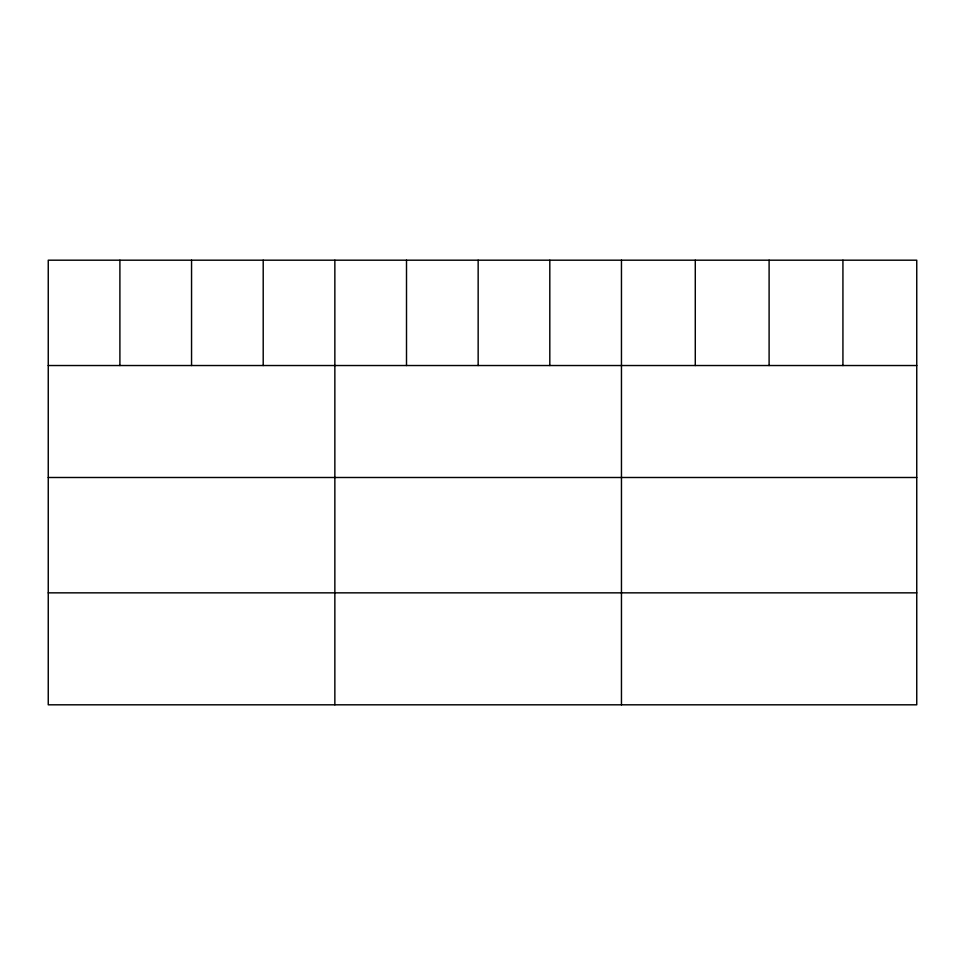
<?xml version="1.0" encoding="UTF-8"?>
<svg xmlns="http://www.w3.org/2000/svg" width="965" height="965" viewBox="0 0 965 965"><rect width="100%" height="100%" fill="white"/><g stroke="black" fill="none" stroke-linecap="round" stroke-linejoin="round"><path stroke-width="1.45" d="M916.75 365.53L916.75 704.812L48.25 704.812L48.25 260.188L916.75 260.188L916.75 365.53L48.25 365.53M48.25 477.494L916.75 477.494M48.25 592.848L916.75 592.848M842.928 260.188L842.928 365.53M769.105 260.188L769.105 365.53M695.283 260.188L695.283 365.53M621.46 260.188L621.46 704.812M549.809 260.188L549.809 365.53M478.157 260.188L478.157 365.53M406.506 260.188L406.506 365.53M334.855 260.188L334.855 704.812M263.204 260.188L263.204 365.53M191.553 260.188L191.553 365.53M119.901 260.188L119.901 365.53"/></g></svg>
